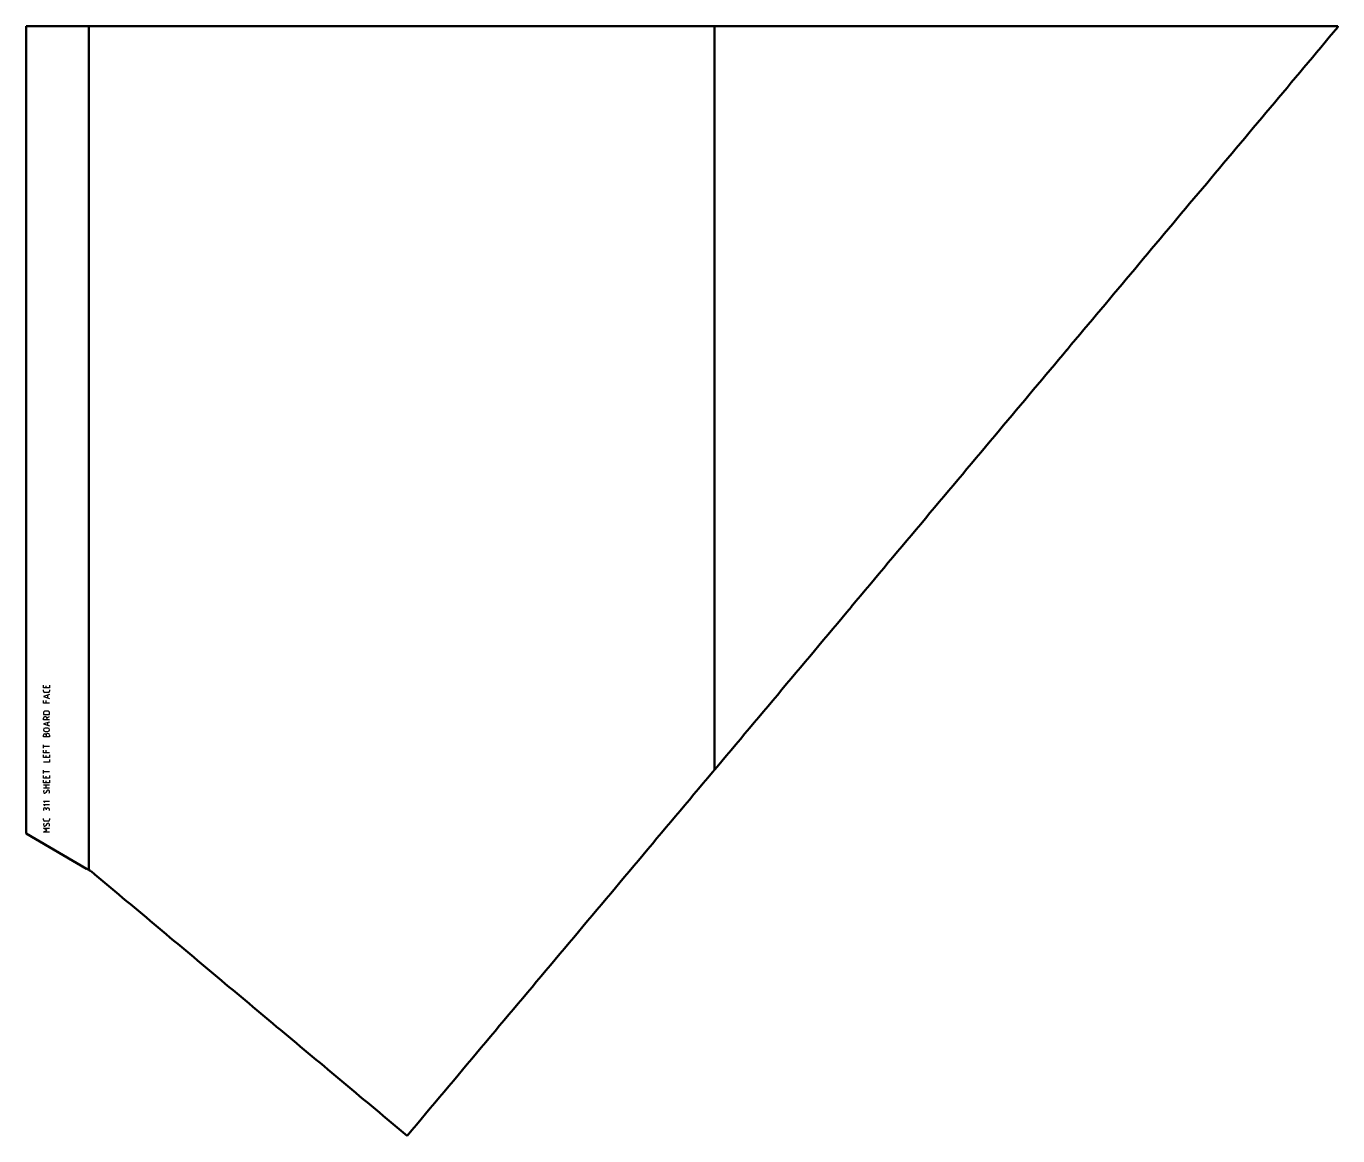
# Model space of a CAD drawing. Header units: millimetres. Extents: x 0 to 1329, y 7 to 1132.
import ezdxf

# ---------------------------------------------------------------- set-up
doc = ezdxf.new("R2010")
doc.units = ezdxf.units.MM
for name, color, linetype, lineweight in [('######41.2-UP-5.00000000000137', 7, 'Continuous', 50), ('######6.6-UP-11050.000000006365', 7, 'Continuous', 50), ('IV_MARK_SURFACE', 2, 'Continuous', 25), ('IV_OUTER_PROFILE', 7, 'Continuous', 50)]:
    doc.layers.add(name, color=color, linetype=linetype, lineweight=lineweight)

msp = doc.modelspace()

# ---------------------------------------------------------------- linework, layer by layer
at = {"layer": '######41.2-UP-5.00000000000137'}
msp.add_line((63.4, 1132.1), (63.4, 276.7), dxfattribs=at)
at = {"layer": '######6.6-UP-11050.000000006365'}
msp.add_line((697.6, 1132.1), (697.6, 378.2), dxfattribs=at)
at = {"layer": 'IV_MARK_SURFACE'}
for p, q in [((17.5, 461.3), (17.5, 464)), ((20.2, 461.3), (17.5, 461.3)), ((17.5, 457.9), (17.5, 459.3)), ((23.6, 454.5), (17.5, 452.5)), ((17.5, 452.5), (23.6, 450.5)), ((22.2, 456.6), (18.9, 456.6)), ((20.2, 461.3), (20.2, 463.3)), ((23.6, 461.3), (20.2, 461.3)), ((21.9, 451.1), (21.9, 453.8)), ((23.6, 464), (23.6, 461.3)), ((23.6, 459.3), (23.6, 457.9)), ((17.5, 445.7), (17.5, 448.4)), ((20.2, 445.7), (17.5, 445.7)), ((20.2, 445.7), (20.2, 448.4)), ((23.6, 445.7), (20.2, 445.7)), ((17.5, 436.2), (17.5, 434.2)), ((17.5, 434.2), (23.6, 434.2)), ((17.5, 428.8), (17.5, 430.5)), ((20.9, 428.8), (17.5, 428.8)), ((23.6, 426.7), (17.5, 424.7)), ((22.2, 437.6), (18.9, 437.6)), ((20.9, 430.8), (23.6, 432.2)), ((20.9, 430.5), (20.9, 428.8)), ((23.6, 428.8), (20.9, 428.8)), ((21.9, 423.3), (21.9, 426.1)), ((23.6, 434.2), (23.6, 436.2)), ((17.5, 424.7), (23.6, 422.7)), ((17.5, 411.8), (17.5, 413.5)), ((21.9, 420.6), (19.2, 420.6)), ((19.2, 417.2), (21.9, 417.2)), ((20.2, 413.5), (20.2, 411.8)), ((23.6, 413.5), (23.6, 411.8)), ((20.2, 411.8), (17.5, 411.8)), ((17.5, 402), (17.5, 403.7)), ((23.6, 402), (17.5, 402)), ((17.5, 400.3), (17.5, 402)), ((23.6, 411.8), (20.2, 411.8)), ((17.5, 395.6), (17.5, 398.3)), ((20.2, 395.6), (17.5, 395.6)), ((17.5, 390.8), (17.5, 393.5)), ((20.2, 390.8), (17.5, 390.8)), ((23.6, 386.1), (17.5, 386.1)), ((20.2, 395.6), (20.2, 398.3)), ((23.6, 395.6), (20.2, 395.6)), ((20.2, 390.8), (20.2, 392.8)), ((23.6, 390.8), (20.2, 390.8)), ((23.6, 393.5), (23.6, 390.8)), ((23.6, 388.8), (23.6, 386.1)), ((17.5, 376.2), (17.5, 377.9)), ((23.6, 376.2), (17.5, 376.2)), ((17.5, 374.5), (17.5, 376.2)), ((17.5, 369.8), (17.5, 372.5)), ((23.6, 372.5), (23.6, 369.8)), ((20.2, 369.8), (17.5, 369.8)), ((17.5, 365.1), (17.5, 367.8)), ((20.2, 365.1), (17.5, 365.1)), ((17.5, 363), (20.2, 363)), ((20.2, 359.6), (17.5, 359.6)), ((20.2, 369.8), (20.2, 371.8)), ((23.6, 369.8), (20.2, 369.8)), ((20.2, 365.1), (20.2, 367.1)), ((23.6, 365.1), (20.2, 365.1)), ((20.2, 363), (23.6, 363)), ((20.2, 359.6), (20.2, 363)), ((23.6, 359.6), (20.2, 359.6)), ((23.6, 367.8), (23.6, 365.1)), ((18.9, 345.1), (17.5, 346.4)), ((17.5, 346.4), (23.6, 346.4)), ((20.9, 356.9), (19.9, 355.2)), ((18.9, 341.7), (17.5, 343)), ((17.5, 343), (23.6, 343)), ((17.5, 338.3), (17.5, 336.9)), ((20.2, 337.9), (20.2, 337.6)), ((23.6, 336.9), (23.6, 337.9)), ((17.5, 327.4), (17.5, 328.8)), ((22.2, 326.1), (18.9, 326.1)), ((20.9, 323.4), (19.9, 321.7)), ((23.6, 328.8), (23.6, 327.4)), ((20.9, 316.9), (17.5, 319)), ((17.5, 319), (23.6, 319)), ((17.5, 314.9), (20.9, 316.9)), ((23.6, 314.9), (17.5, 314.9))]:
    msp.add_line(p, q, dxfattribs=at)
for centre, radius, start, end in [((18.9, 457.9), 1.36, 180, 270), ((22.2, 457.9), 1.36, 270, 0), ((18.9, 436.2), 1.36, 90, 180), ((19.2, 430.5), 1.69, 0, 180), ((22.2, 436.2), 1.36, 0, 90), ((19.2, 418.9), 1.69, 90, 270), ((18.9, 413.5), 1.36, 0, 180), ((21.9, 413.5), 1.69, 0, 180), ((21.9, 418.9), 1.69, 270, 90), ((20.4, 356.2), 2.86, 151.7153, 208.2847), ((18.7, 355.9), 1.35, 229.6263, 329.2984), ((22.1, 356.2), 1.46, 2.3685, 149.559), ((21.4, 355.8), 2.28, 326.4174, 10.9627), ((18.9, 338.3), 1.36, 0, 180), ((21.9, 337.9), 1.69, 0, 180), ((18.9, 327.4), 1.36, 180, 270), ((20.4, 322.7), 2.86, 151.7153, 208.2847), ((18.7, 322.4), 1.35, 229.6263, 329.2984), ((22.1, 322.6), 1.46, 2.3685, 149.559), ((22.2, 327.4), 1.36, 270, 0), ((21.4, 322.3), 2.28, 326.4174, 10.9627)]:
    msp.add_arc(centre, radius, start, end, dxfattribs=at)
at = {"layer": 'IV_OUTER_PROFILE'}
for p, q in [((0, 1132.1), (1329.5, 1132.1)), ((0, 313.6), (0, 1132.1)), ((1329.5, 1131.1), (1329.5, 1132.1)), ((0, 313.6), (61.1, 278)), ((386, 7.2), (386.1, 7.2))]:
    msp.add_line(p, q, dxfattribs=at)
for centre, radius, start, end in [((1034723.7, -866502.7), 1349330.2, 139.98331, 139.9878404), ((1361411.4, -1140729.7), 1775857.2, 139.9882032, 139.9916458), ((1989533.3, -1667921.3), 2595898.8, 139.9920084, 139.9943636), ((3694110, -3098476.9), 4821223.7, 139.994726, 139.9959942), ((25834861.7, -21679133), 33725439.1, 139.99635656, 139.99653786), ((-11826363.7, 9923692.2), 15438637.9, 320.00298676, 320.00385336), ((-1687711.3, 1417340.4), 2204202.1, 319.995183, 320.0012521), ((-944293.5, 793471.9), 1233696, 319.9883516, 319.9937725), ((53.7, 261.9), 17.6, 63.2201, 65.2699), ((52.3, 259.1), 20.8, 61.559, 63.3239), ((50.1, 254.8), 25.7, 58.7941, 61.7175), ((43.4, 243.4), 38.9, 57.1527, 59.1244), ((27.3, 217.8), 69.1, 56.3148, 57.4399), ((-227410.8, -271797.6), 354639.6, 50.08797, 50.101462), ((-761110.7, 639709.7), 994533.4, 319.9811933, 319.987917), ((-244752.3, -292532.2), 381670.1, 50.07575, 50.088289), ((-637300.2, 535759.3), 832871, 319.9727307, 319.9807582), ((-264924.8, -316641.2), 413105.3, 50.064482, 50.076068), ((-288685, -345026.1), 450122.2, 50.054165, 50.0648), ((-548008.2, 460769.1), 716266.6, 319.9629625, 319.9722951), ((-317085.2, -378941.5), 494358.3, 50.044797, 50.054482)]:
    msp.add_arc(centre, radius, start, end, dxfattribs=at)

doc.saveas('drawing.dxf')
